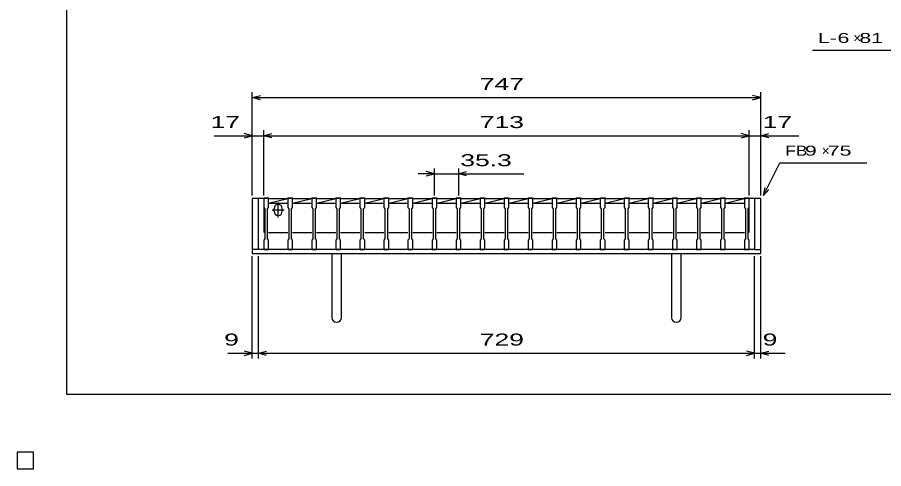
# Model space of a CAD drawing. Units: millimetres, scale not verified. Extents: x -1456 to 1385, y -1026 to 843.
# Drawn here: x -1456 to -183, y -1026 to -363 of the extents above; entities that cross this region are included whole.
import ezdxf
from ezdxf.enums import TextEntityAlignment as Align

# ---------------------------------------------------------------- set-up
doc = ezdxf.new("R2010")
doc.units = ezdxf.units.MM
doc.header["$LTSCALE"] = 8
for name, color, linetype, lineweight in [('0_2', 150, 'Continuous', 25), ('16', 3, 'Continuous', 25), ('19', 6, 'Continuous', 25), ('22', 4, 'Continuous', 25), ('24', 2, 'Continuous', 25), ('32', 4, 'Continuous', 25)]:
    doc.layers.add(name, color=color, linetype=linetype, lineweight=lineweight)
doc.styles.add('ベクトル', font='')
doc.styles.get('ベクトル').set_extended_font_data('ベクトル')

msp = doc.modelspace()

# ---------------------------------------------------------------- linework, layer by layer
at = {"layer": '0_2'}
for p, q in [((-1383.2, -917.2), (-1383.2, 842.8)), ((1384.8, -917.2), (-1383.2, -917.2)), ((-1432, -1002), (-1456, -1002)), ((-1456, -1002), (-1456, -1026)), ((-1432, -1002), (-1456, -1002)), ((-1456, -1002), (-1456, -1026)), ((-1432, -1002), (-1456, -1002)), ((-1456, -1002), (-1456, -1026)), ((-1432, -1002), (-1456, -1002)), ((-1456, -1002), (-1456, -1026)), ((-1432, -1002), (-1456, -1002)), ((-1456, -1002), (-1456, -1026)), ((-1432, -1026), (-1432, -1002)), ((-1432, -1026), (-1432, -1002)), ((-1432, -1026), (-1432, -1002)), ((-1432, -1026), (-1432, -1002)), ((-1432, -1026), (-1432, -1002)), ((-1456, -1026), (-1432, -1026)), ((-1456, -1026), (-1432, -1026)), ((-1456, -1026), (-1432, -1026)), ((-1456, -1026), (-1432, -1026)), ((-1456, -1026), (-1432, -1026))]:
    msp.add_line(p, q, dxfattribs=at)
at = {"layer": '16'}
for p, q in [((-1094, -629), (-1094, -628.3)), ((-1094, -628.3), (-1087, -628.3)), ((-1094, -629), (-1094, -642.5)), ((-1087, -629), (-1094, -629)), ((-1094, -629), (-1094, -679)), ((-1087, -628.3), (-1087, -629)), ((-1087, -642.5), (-1087, -629)), ((-1087, -629), (-1058.7, -629)), ((-1087, -636), (-1058.7, -629)), ((-1087, -636), (-1058.7, -636)), ((-1072.85, -657), (-1072.85, -635)), ((-1058.7, -629), (-1058.7, -628.3)), ((-1058.7, -628.3), (-1051.7, -628.3)), ((-1058.7, -629), (-1058.7, -642.5)), ((-1051.7, -629), (-1058.7, -629)), ((-1051.7, -628.3), (-1051.7, -629)), ((-1051.7, -642.5), (-1051.7, -629)), ((-1051.7, -629), (-1023.4, -629)), ((-1051.7, -636), (-1023.4, -629)), ((-1051.7, -636), (-1023.4, -636)), ((-1023.4, -629), (-1023.4, -628.3)), ((-1023.4, -628.3), (-1016.4, -628.3)), ((-1023.4, -629), (-1023.4, -642.5)), ((-1016.4, -629), (-1023.4, -629)), ((-1016.4, -628.3), (-1016.4, -629)), ((-1016.4, -642.5), (-1016.4, -629)), ((-1016.4, -629), (-988.1, -629)), ((-1016.4, -636), (-988.1, -629)), ((-1016.4, -636), (-988.1, -636)), ((-988.1, -629), (-988.1, -628.3)), ((-988.1, -628.3), (-981.1, -628.3)), ((-988.1, -629), (-988.1, -642.5)), ((-981.1, -629), (-988.1, -629)), ((-981.1, -628.3), (-981.1, -629)), ((-981.1, -642.5), (-981.1, -629)), ((-981.1, -629), (-952.8, -629)), ((-981.1, -636), (-952.8, -629)), ((-981.1, -636), (-952.8, -636)), ((-952.8, -629), (-952.8, -628.3)), ((-952.8, -628.3), (-945.8, -628.3)), ((-952.8, -629), (-952.8, -642.5)), ((-945.8, -629), (-952.8, -629)), ((-945.8, -628.3), (-945.8, -629)), ((-945.8, -642.5), (-945.8, -629)), ((-945.8, -629), (-917.5, -629)), ((-945.8, -636), (-917.5, -629)), ((-945.8, -636), (-917.5, -636)), ((-917.5, -629), (-917.5, -628.3)), ((-917.5, -628.3), (-910.5, -628.3)), ((-917.5, -629), (-917.5, -642.5)), ((-910.5, -629), (-917.5, -629)), ((-910.5, -628.3), (-910.5, -629)), ((-910.5, -642.5), (-910.5, -629)), ((-910.5, -629), (-882.2, -629)), ((-910.5, -636), (-882.2, -629)), ((-910.5, -636), (-882.2, -636)), ((-882.2, -629), (-882.2, -628.3)), ((-882.2, -628.3), (-875.2, -628.3)), ((-882.2, -629), (-882.2, -642.5)), ((-875.2, -629), (-882.2, -629)), ((-875.2, -628.3), (-875.2, -629)), ((-875.2, -642.5), (-875.2, -629)), ((-875.2, -629), (-846.9, -629)), ((-875.2, -636), (-846.9, -629)), ((-875.2, -636), (-846.9, -636)), ((-846.9, -629), (-846.9, -628.3)), ((-846.9, -628.3), (-839.9, -628.3)), ((-846.9, -629), (-846.9, -642.5)), ((-839.9, -629), (-846.9, -629)), ((-839.9, -628.3), (-839.9, -629)), ((-839.9, -642.5), (-839.9, -629)), ((-839.9, -629), (-811.6, -629)), ((-839.9, -636), (-811.6, -629)), ((-839.9, -636), (-811.6, -636)), ((-811.6, -629), (-811.6, -628.3)), ((-811.6, -628.3), (-804.6, -628.3)), ((-811.6, -629), (-811.6, -642.5)), ((-804.6, -629), (-811.6, -629)), ((-804.6, -628.3), (-804.6, -629)), ((-804.6, -642.5), (-804.6, -629)), ((-804.6, -629), (-776.3, -629)), ((-804.6, -636), (-776.3, -629)), ((-804.6, -636), (-776.3, -636)), ((-776.3, -629), (-776.3, -628.3)), ((-776.3, -628.3), (-769.3, -628.3)), ((-776.3, -629), (-776.3, -642.5)), ((-769.3, -629), (-776.3, -629)), ((-769.3, -628.3), (-769.3, -629)), ((-769.3, -642.5), (-769.3, -629)), ((-769.3, -629), (-741, -629)), ((-769.3, -636), (-741, -629)), ((-769.3, -636), (-741, -636)), ((-741, -629), (-741, -628.3)), ((-741, -628.3), (-734, -628.3)), ((-741, -629), (-741, -642.5)), ((-734, -629), (-741, -629)), ((-734, -628.3), (-734, -629)), ((-734, -642.5), (-734, -629)), ((-734, -629), (-705.7, -629)), ((-734, -636), (-705.7, -629)), ((-734, -636), (-705.7, -636)), ((-705.7, -629), (-705.7, -628.3)), ((-705.7, -628.3), (-698.7, -628.3)), ((-705.7, -629), (-705.7, -642.5)), ((-698.7, -629), (-705.7, -629)), ((-698.7, -628.3), (-698.7, -629)), ((-698.7, -642.5), (-698.7, -629)), ((-698.7, -629), (-670.4, -629)), ((-698.7, -636), (-670.4, -629)), ((-698.7, -636), (-670.4, -636)), ((-670.4, -629), (-670.4, -628.3)), ((-670.4, -628.3), (-663.4, -628.3)), ((-670.4, -629), (-670.4, -642.5)), ((-663.4, -629), (-670.4, -629)), ((-663.4, -628.3), (-663.4, -629)), ((-663.4, -642.5), (-663.4, -629)), ((-663.4, -629), (-635.1, -629)), ((-663.4, -636), (-635.1, -629)), ((-663.4, -636), (-635.1, -636)), ((-635.1, -629), (-635.1, -628.3)), ((-635.1, -628.3), (-628.1, -628.3)), ((-635.1, -629), (-635.1, -642.5)), ((-628.1, -629), (-635.1, -629)), ((-628.1, -628.3), (-628.1, -629)), ((-628.1, -642.5), (-628.1, -629)), ((-628.1, -629), (-599.8, -629)), ((-628.1, -636), (-599.8, -629)), ((-628.1, -636), (-599.8, -636)), ((-599.8, -629), (-599.8, -628.3)), ((-599.8, -628.3), (-592.8, -628.3)), ((-599.8, -629), (-599.8, -642.5)), ((-592.8, -629), (-599.8, -629)), ((-592.8, -628.3), (-592.8, -629)), ((-592.8, -642.5), (-592.8, -629)), ((-592.8, -629), (-564.5, -629)), ((-592.8, -636), (-564.5, -629)), ((-592.8, -636), (-564.5, -636)), ((-564.5, -629), (-564.5, -628.3)), ((-564.5, -628.3), (-557.5, -628.3)), ((-564.5, -629), (-564.5, -642.5)), ((-557.5, -629), (-564.5, -629)), ((-557.5, -628.3), (-557.5, -629)), ((-557.5, -642.5), (-557.5, -629)), ((-557.5, -629), (-529.2, -629)), ((-557.5, -636), (-529.2, -629)), ((-557.5, -636), (-529.2, -636)), ((-529.2, -629), (-529.2, -628.3)), ((-529.2, -628.3), (-522.2, -628.3)), ((-529.2, -629), (-529.2, -642.5)), ((-522.2, -629), (-529.2, -629)), ((-522.2, -628.3), (-522.2, -629)), ((-522.2, -642.5), (-522.2, -629)), ((-522.2, -629), (-493.9, -629)), ((-522.2, -636), (-493.9, -629)), ((-522.2, -636), (-493.9, -636)), ((-493.9, -629), (-493.9, -628.3)), ((-493.9, -628.3), (-486.9, -628.3)), ((-493.9, -629), (-493.9, -642.5)), ((-486.9, -629), (-493.9, -629)), ((-486.9, -628.3), (-486.9, -629)), ((-486.9, -642.5), (-486.9, -629)), ((-486.9, -629), (-458.6, -629)), ((-486.9, -636), (-458.6, -629)), ((-486.9, -636), (-458.6, -636)), ((-458.6, -629), (-458.6, -628.3)), ((-458.6, -628.3), (-451.6, -628.3)), ((-458.6, -629), (-458.6, -642.5)), ((-451.6, -629), (-458.6, -629)), ((-451.6, -628.3), (-451.6, -629)), ((-451.6, -642.5), (-451.6, -629)), ((-451.6, -629), (-423.3, -629)), ((-451.6, -636), (-423.3, -629)), ((-451.6, -636), (-423.3, -636)), ((-423.3, -629), (-423.3, -628.3)), ((-423.3, -628.3), (-416.3, -628.3)), ((-423.3, -629), (-423.3, -642.5)), ((-416.3, -629), (-423.3, -629)), ((-416.3, -628.3), (-416.3, -629)), ((-416.3, -642.5), (-416.3, -629)), ((-416.3, -629), (-388, -629)), ((-416.3, -636), (-388, -629)), ((-416.3, -636), (-388, -636)), ((-388, -629), (-388, -628.3)), ((-388, -628.3), (-381, -628.3)), ((-388, -629), (-388, -642.5)), ((-381, -629), (-388, -629)), ((-381, -628.3), (-381, -629)), ((-381, -642.5), (-381, -629)), ((-381, -679), (-381, -629)), ((-1094, -642.5), (-1092.5, -644.5)), ((-1092.5, -644.5), (-1092.5, -688.5)), ((-1088.5, -644.5), (-1087, -642.5)), ((-1088.5, -688.5), (-1088.5, -644.5)), ((-1081.85, -646), (-1063.85, -646)), ((-1078.85, -648), (-1078.85, -644)), ((-1066.85, -648), (-1066.85, -644)), ((-1058.7, -642.5), (-1057.2, -644.5)), ((-1057.2, -644.5), (-1057.2, -688.5)), ((-1053.2, -644.5), (-1051.7, -642.5)), ((-1053.2, -688.5), (-1053.2, -644.5)), ((-1023.4, -642.5), (-1021.9, -644.5)), ((-1021.9, -644.5), (-1021.9, -688.5)), ((-1017.9, -644.5), (-1016.4, -642.5)), ((-1017.9, -688.5), (-1017.9, -644.5)), ((-988.1, -642.5), (-986.6, -644.5)), ((-986.6, -644.5), (-986.6, -688.5)), ((-982.6, -644.5), (-981.1, -642.5)), ((-982.6, -688.5), (-982.6, -644.5)), ((-952.8, -642.5), (-951.3, -644.5)), ((-951.3, -644.5), (-951.3, -688.5)), ((-947.3, -644.5), (-945.8, -642.5)), ((-947.3, -688.5), (-947.3, -644.5)), ((-917.5, -642.5), (-916, -644.5)), ((-916, -644.5), (-916, -688.5)), ((-912, -644.5), (-910.5, -642.5)), ((-912, -688.5), (-912, -644.5)), ((-882.2, -642.5), (-880.7, -644.5)), ((-880.7, -644.5), (-880.7, -688.5)), ((-876.7, -644.5), (-875.2, -642.5)), ((-876.7, -688.5), (-876.7, -644.5)), ((-846.9, -642.5), (-845.4, -644.5)), ((-845.4, -644.5), (-845.4, -688.5)), ((-841.4, -644.5), (-839.9, -642.5)), ((-841.4, -688.5), (-841.4, -644.5)), ((-811.6, -642.5), (-810.1, -644.5)), ((-810.1, -644.5), (-810.1, -688.5)), ((-806.1, -644.5), (-804.6, -642.5)), ((-806.1, -688.5), (-806.1, -644.5)), ((-776.3, -642.5), (-774.8, -644.5)), ((-774.8, -644.5), (-774.8, -688.5)), ((-770.8, -644.5), (-769.3, -642.5)), ((-770.8, -688.5), (-770.8, -644.5)), ((-741, -642.5), (-739.5, -644.5)), ((-739.5, -644.5), (-739.5, -688.5)), ((-735.5, -644.5), (-734, -642.5)), ((-735.5, -688.5), (-735.5, -644.5)), ((-705.7, -642.5), (-704.2, -644.5)), ((-704.2, -644.5), (-704.2, -688.5)), ((-700.2, -644.5), (-698.7, -642.5)), ((-700.2, -688.5), (-700.2, -644.5)), ((-670.4, -642.5), (-668.9, -644.5)), ((-668.9, -644.5), (-668.9, -688.5)), ((-664.9, -644.5), (-663.4, -642.5)), ((-664.9, -688.5), (-664.9, -644.5)), ((-635.1, -642.5), (-633.6, -644.5)), ((-633.6, -644.5), (-633.6, -688.5)), ((-629.6, -644.5), (-628.1, -642.5)), ((-629.6, -688.5), (-629.6, -644.5)), ((-599.8, -642.5), (-598.3, -644.5)), ((-598.3, -644.5), (-598.3, -688.5)), ((-594.3, -644.5), (-592.8, -642.5)), ((-594.3, -688.5), (-594.3, -644.5)), ((-564.5, -642.5), (-563, -644.5)), ((-563, -644.5), (-563, -688.5)), ((-559, -644.5), (-557.5, -642.5)), ((-559, -688.5), (-559, -644.5)), ((-529.2, -642.5), (-527.7, -644.5)), ((-527.7, -644.5), (-527.7, -688.5)), ((-523.7, -644.5), (-522.2, -642.5)), ((-523.7, -688.5), (-523.7, -644.5)), ((-493.9, -642.5), (-492.4, -644.5)), ((-492.4, -644.5), (-492.4, -688.5)), ((-488.4, -644.5), (-486.9, -642.5)), ((-488.4, -688.5), (-488.4, -644.5)), ((-458.6, -642.5), (-457.1, -644.5)), ((-457.1, -644.5), (-457.1, -688.5)), ((-453.1, -644.5), (-451.6, -642.5)), ((-453.1, -688.5), (-453.1, -644.5)), ((-423.3, -642.5), (-421.8, -644.5)), ((-421.8, -644.5), (-421.8, -688.5)), ((-417.8, -644.5), (-416.3, -642.5)), ((-417.8, -688.5), (-417.8, -644.5)), ((-388, -642.5), (-386.5, -644.5)), ((-386.5, -644.5), (-386.5, -688.5)), ((-382.5, -644.5), (-381, -642.5)), ((-382.5, -688.5), (-382.5, -644.5)), ((-1087, -679), (-1058.7, -679)), ((-1051.7, -679), (-1023.4, -679)), ((-1016.4, -679), (-988.1, -679)), ((-981.1, -679), (-952.8, -679)), ((-945.8, -679), (-917.5, -679)), ((-910.5, -679), (-882.2, -679)), ((-875.2, -679), (-846.9, -679)), ((-839.9, -679), (-811.6, -679)), ((-804.6, -679), (-776.3, -679)), ((-769.3, -679), (-741, -679)), ((-734, -679), (-705.7, -679)), ((-698.7, -679), (-670.4, -679)), ((-663.4, -679), (-635.1, -679)), ((-628.1, -679), (-599.8, -679)), ((-592.8, -679), (-564.5, -679)), ((-557.5, -679), (-529.2, -679)), ((-522.2, -679), (-493.9, -679)), ((-486.9, -679), (-458.6, -679)), ((-451.6, -679), (-423.3, -679)), ((-416.3, -679), (-388, -679)), ((-1092.5, -688.5), (-1094, -690.5)), ((-1094, -690.5), (-1094, -704)), ((-1087, -690.5), (-1088.5, -688.5)), ((-1087, -704), (-1087, -690.5)), ((-1057.2, -688.5), (-1058.7, -690.5)), ((-1058.7, -690.5), (-1058.7, -704)), ((-1051.7, -690.5), (-1053.2, -688.5)), ((-1051.7, -704), (-1051.7, -690.5)), ((-1021.9, -688.5), (-1023.4, -690.5)), ((-1023.4, -690.5), (-1023.4, -704)), ((-1016.4, -690.5), (-1017.9, -688.5)), ((-1016.4, -704), (-1016.4, -690.5)), ((-986.6, -688.5), (-988.1, -690.5)), ((-988.1, -690.5), (-988.1, -704)), ((-981.1, -690.5), (-982.6, -688.5)), ((-981.1, -704), (-981.1, -690.5)), ((-951.3, -688.5), (-952.8, -690.5)), ((-952.8, -690.5), (-952.8, -704)), ((-945.8, -690.5), (-947.3, -688.5)), ((-945.8, -704), (-945.8, -690.5)), ((-916, -688.5), (-917.5, -690.5)), ((-917.5, -690.5), (-917.5, -704)), ((-910.5, -690.5), (-912, -688.5)), ((-910.5, -704), (-910.5, -690.5)), ((-880.7, -688.5), (-882.2, -690.5)), ((-882.2, -690.5), (-882.2, -704)), ((-875.2, -690.5), (-876.7, -688.5)), ((-875.2, -704), (-875.2, -690.5)), ((-845.4, -688.5), (-846.9, -690.5)), ((-846.9, -690.5), (-846.9, -704)), ((-839.9, -690.5), (-841.4, -688.5)), ((-839.9, -704), (-839.9, -690.5)), ((-810.1, -688.5), (-811.6, -690.5)), ((-811.6, -690.5), (-811.6, -704)), ((-804.6, -690.5), (-806.1, -688.5)), ((-804.6, -704), (-804.6, -690.5)), ((-774.8, -688.5), (-776.3, -690.5)), ((-776.3, -690.5), (-776.3, -704)), ((-769.3, -690.5), (-770.8, -688.5)), ((-769.3, -704), (-769.3, -690.5)), ((-739.5, -688.5), (-741, -690.5)), ((-741, -690.5), (-741, -704)), ((-734, -690.5), (-735.5, -688.5)), ((-734, -704), (-734, -690.5)), ((-704.2, -688.5), (-705.7, -690.5)), ((-705.7, -690.5), (-705.7, -704)), ((-698.7, -690.5), (-700.2, -688.5)), ((-698.7, -704), (-698.7, -690.5)), ((-668.9, -688.5), (-670.4, -690.5)), ((-670.4, -690.5), (-670.4, -704)), ((-663.4, -690.5), (-664.9, -688.5)), ((-663.4, -704), (-663.4, -690.5)), ((-633.6, -688.5), (-635.1, -690.5)), ((-635.1, -690.5), (-635.1, -704)), ((-628.1, -690.5), (-629.6, -688.5)), ((-628.1, -704), (-628.1, -690.5)), ((-598.3, -688.5), (-599.8, -690.5)), ((-599.8, -690.5), (-599.8, -704)), ((-592.8, -690.5), (-594.3, -688.5)), ((-592.8, -704), (-592.8, -690.5)), ((-563, -688.5), (-564.5, -690.5)), ((-564.5, -690.5), (-564.5, -704)), ((-557.5, -690.5), (-559, -688.5)), ((-557.5, -704), (-557.5, -690.5)), ((-527.7, -688.5), (-529.2, -690.5)), ((-529.2, -690.5), (-529.2, -704)), ((-522.2, -690.5), (-523.7, -688.5)), ((-522.2, -704), (-522.2, -690.5)), ((-492.4, -688.5), (-493.9, -690.5)), ((-493.9, -690.5), (-493.9, -704)), ((-486.9, -690.5), (-488.4, -688.5)), ((-486.9, -704), (-486.9, -690.5)), ((-457.1, -688.5), (-458.6, -690.5)), ((-458.6, -690.5), (-458.6, -704)), ((-451.6, -690.5), (-453.1, -688.5)), ((-451.6, -704), (-451.6, -690.5)), ((-421.8, -688.5), (-423.3, -690.5)), ((-423.3, -690.5), (-423.3, -704)), ((-416.3, -690.5), (-417.8, -688.5)), ((-416.3, -704), (-416.3, -690.5)), ((-386.5, -688.5), (-388, -690.5)), ((-388, -690.5), (-388, -704)), ((-381, -690.5), (-382.5, -688.5)), ((-381, -704), (-381, -690.5)), ((-1094, -704), (-1087, -704)), ((-1058.7, -704), (-1051.7, -704)), ((-1023.4, -704), (-1016.4, -704)), ((-988.1, -704), (-981.1, -704)), ((-952.8, -704), (-945.8, -704)), ((-917.5, -704), (-910.5, -704)), ((-882.2, -704), (-875.2, -704)), ((-846.9, -704), (-839.9, -704)), ((-811.6, -704), (-804.6, -704)), ((-776.3, -704), (-769.3, -704)), ((-741, -704), (-734, -704)), ((-705.7, -704), (-698.7, -704)), ((-670.4, -704), (-663.4, -704)), ((-635.1, -704), (-628.1, -704)), ((-599.8, -704), (-592.8, -704)), ((-564.5, -704), (-557.5, -704)), ((-529.2, -704), (-522.2, -704)), ((-493.9, -704), (-486.9, -704)), ((-458.6, -704), (-451.6, -704)), ((-423.3, -704), (-416.3, -704)), ((-388, -704), (-381, -704)), ((-1432, -1002), (-1456, -1002)), ((-1456, -1002), (-1456, -1026)), ((-1432, -1002), (-1456, -1002)), ((-1456, -1002), (-1456, -1026)), ((-1432, -1002), (-1456, -1002)), ((-1456, -1002), (-1456, -1026)), ((-1432, -1002), (-1456, -1002)), ((-1456, -1002), (-1456, -1026)), ((-1432, -1002), (-1456, -1002)), ((-1456, -1002), (-1456, -1026)), ((-1432, -1026), (-1432, -1002)), ((-1432, -1026), (-1432, -1002)), ((-1432, -1026), (-1432, -1002)), ((-1432, -1026), (-1432, -1002)), ((-1432, -1026), (-1432, -1002)), ((-1456, -1026), (-1432, -1026)), ((-1456, -1026), (-1432, -1026)), ((-1456, -1026), (-1432, -1026)), ((-1456, -1026), (-1432, -1026)), ((-1456, -1026), (-1432, -1026))]:
    msp.add_line(p, q, dxfattribs=at)
for centre, start, end in [((-1072.85, -644), 0, 180), ((-1072.85, -648), 180, 0)]:
    msp.add_arc(centre, 6, start, end, dxfattribs=at)
at = {"layer": '19'}
for p, q in [((-1094, -629), (-1111, -629)), ((-1111, -629), (-1111, -710)), ((-1102, -704), (-1102, -629)), ((-364, -629), (-381, -629)), ((-373, -629), (-373, -704)), ((-364, -710), (-364, -629)), ((-1102, -704), (-1111, -704)), ((-1111, -710), (-364, -710)), ((-373, -704), (-1102, -704)), ((-994, -710), (-994, -804)), ((-980, -804), (-980, -710)), ((-495, -710), (-495, -804)), ((-481, -804), (-481, -710)), ((-373, -704), (-364, -704))]:
    msp.add_line(p, q, dxfattribs=at)
for centre in [(-987, -804), (-488, -804)]:
    msp.add_arc(centre, 7, 180, 0, dxfattribs=at)
at = {"layer": '22'}
for p, q in [((-288, -411.5), (-128, -411.5)), ((-1111, -625), (-1111, -473)), ((-1111, -481), (-1099, -477.8)), ((-1099, -484.2), (-1111, -481)), ((-1111, -481), (-364, -481)), ((-364, -481), (-376, -477.8)), ((-376, -484.2), (-364, -481)), ((-364, -625), (-364, -473)), ((-1111, -537), (-1123, -533.8)), ((-1111, -625), (-1111, -529)), ((-1094, -625), (-1094, -529)), ((-1094, -537), (-1082, -533.8)), ((-381, -537), (-393, -533.8)), ((-381, -625), (-381, -529)), ((-364, -625), (-364, -529)), ((-364, -537), (-352, -533.8)), ((-1167, -537), (-1111, -537)), ((-1123, -540.2), (-1111, -537)), ((-1111, -537), (-1094, -537)), ((-1082, -540.2), (-1094, -537)), ((-1094, -537), (-381, -537)), ((-393, -540.2), (-381, -537)), ((-381, -537), (-364, -537)), ((-352, -540.2), (-364, -537)), ((-364, -537), (-308, -537)), ((-843.4, -625), (-843.4, -585)), ((-808.1, -585), (-808.1, -625)), ((-360, -625), (-336, -577)), ((-336, -577), (-208, -577)), ((-843.4, -593), (-867.4, -593)), ((-843.4, -593), (-855.4, -589.8)), ((-855.4, -596.2), (-843.4, -593)), ((-843.4, -593), (-808.1, -593)), ((-808.1, -593), (-796.1, -589.8)), ((-796.1, -596.2), (-808.1, -593)), ((-808.1, -593), (-712.1, -593)), ((-360, -625), (-357.6, -613.32)), ((-360, -625), (-352, -616.2)), ((-1111, -864.4), (-1111, -714)), ((-1102, -864.4), (-1102, -714)), ((-373, -864.4), (-373, -714)), ((-364, -864.4), (-364, -714)), ((-1147, -856.4), (-1111, -856.4)), ((-1111, -856.4), (-1123, -853.2)), ((-1123, -859.6), (-1111, -856.4)), ((-1111, -856.4), (-1102, -856.4)), ((-1102, -856.4), (-1090, -853.2)), ((-1090, -859.6), (-1102, -856.4)), ((-1102, -856.4), (-373, -856.4)), ((-373, -856.4), (-385, -853.2)), ((-385, -859.6), (-373, -856.4)), ((-373, -856.4), (-364, -856.4)), ((-364, -856.4), (-352, -853.2)), ((-352, -859.6), (-364, -856.4)), ((-364, -856.4), (-328, -856.4))]:
    msp.add_line(p, q, dxfattribs=at)
at = {"layer": '22', "color": 2}
for p, q in [((-1432, -1002), (-1456, -1002)), ((-1456, -1002), (-1456, -1026)), ((-1432, -1002), (-1456, -1002)), ((-1456, -1002), (-1456, -1026)), ((-1432, -1002), (-1456, -1002)), ((-1456, -1002), (-1456, -1026)), ((-1432, -1026), (-1432, -1002)), ((-1432, -1026), (-1432, -1002)), ((-1432, -1026), (-1432, -1002)), ((-1456, -1026), (-1432, -1026)), ((-1456, -1026), (-1432, -1026)), ((-1456, -1026), (-1432, -1026))]:
    msp.add_line(p, q, dxfattribs=at)
at = {"layer": '24', "color": 4}
for p, q in [((-1432, -1002), (-1456, -1002)), ((-1456, -1002), (-1456, -1026)), ((-1432, -1002), (-1456, -1002)), ((-1456, -1002), (-1456, -1026)), ((-1432, -1002), (-1456, -1002)), ((-1456, -1002), (-1456, -1026)), ((-1432, -1026), (-1432, -1002)), ((-1432, -1026), (-1432, -1002)), ((-1432, -1026), (-1432, -1002)), ((-1456, -1026), (-1432, -1026)), ((-1456, -1026), (-1432, -1026)), ((-1456, -1026), (-1432, -1026))]:
    msp.add_line(p, q, dxfattribs=at)
at = {"layer": '32'}
for p, q in [((-1432, -1002), (-1456, -1002)), ((-1456, -1002), (-1456, -1026)), ((-1432, -1002), (-1456, -1002)), ((-1456, -1002), (-1456, -1026)), ((-1432, -1002), (-1456, -1002)), ((-1456, -1002), (-1456, -1026)), ((-1432, -1002), (-1456, -1002)), ((-1456, -1002), (-1456, -1026)), ((-1432, -1002), (-1456, -1002)), ((-1456, -1002), (-1456, -1026)), ((-1432, -1026), (-1432, -1002)), ((-1432, -1026), (-1432, -1002)), ((-1432, -1026), (-1432, -1002)), ((-1432, -1026), (-1432, -1002)), ((-1432, -1026), (-1432, -1002)), ((-1456, -1026), (-1432, -1026)), ((-1456, -1026), (-1432, -1026)), ((-1456, -1026), (-1432, -1026)), ((-1456, -1026), (-1432, -1026)), ((-1456, -1026), (-1432, -1026))]:
    msp.add_line(p, q, dxfattribs=at)

# ---------------------------------------------------------------- texts
at = {"layer": '22', "color": 2, "style": 'ベクトル'}
for s, height, width, p in [('L-', 14.66, 1.6, (-280, -393.5)), (' 6 ', 14.66, 1.6, (-260, -393.5)), (' 81 ', 14.66, 1.6, (-228, -393.5)), (' 747 ', 17.6, 1.65, (-787.5, -461)), (' 17 ', 17.6, 1.65, (-1183, -517)), (' 713 ', 17.6, 1.65, (-787.5, -517)), (' 17 ', 17.6, 1.65, (-372, -517)), ('FB', 14.66, 1.3, (-328, -559)), (' 9 ', 14.66, 1.6, (-308, -559)), (' 75 ', 14.66, 1.6, (-274.4, -559)), (' 35.3 ', 17.6, 1.65, (-816.1, -573)), (' 9 ', 17.6, 1.65, (-1163, -836.4)), (' 729 ', 17.6, 1.65, (-787.5, -836.4)), (' 9 ', 17.6, 1.65, (-372, -836.4))]:
    msp.add_text(s, height=height, dxfattribs=dict(at, width=width)).set_placement(p, align=Align.MIDDLE_LEFT)
for p in [(-228, -393.5), (-274.4, -559)]:
    msp.add_text('×', height=14.66, dxfattribs=at).set_placement(p, align=Align.MIDDLE_LEFT)

doc.saveas('drawing.dxf')
